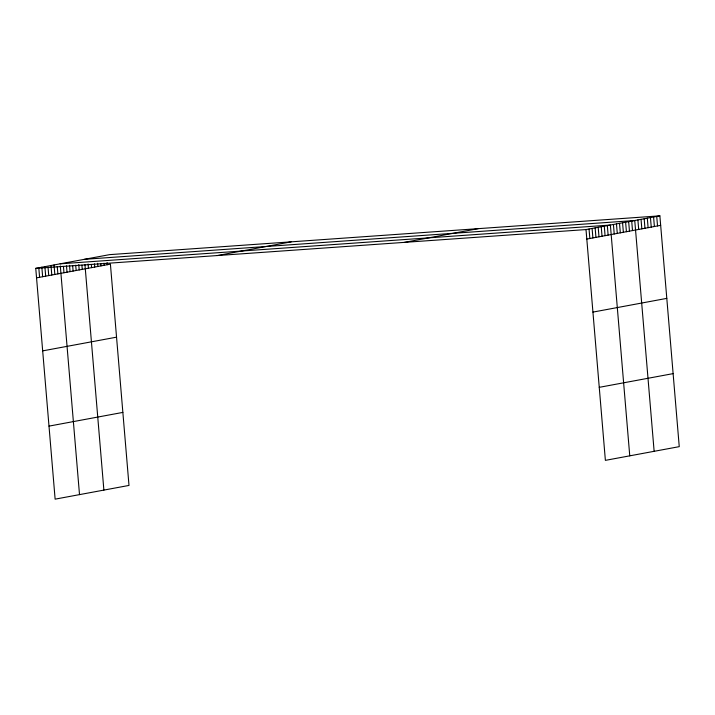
<?xml version="1.0" encoding="UTF-8"?>
<svg xmlns="http://www.w3.org/2000/svg" width="715" height="715" viewBox="0 0 715 715"><rect width="100%" height="100%" fill="white"/><g stroke="black" fill="none" stroke-linecap="round" stroke-linejoin="round"><path stroke-width="1.07" d="M36.545 277.849L110.414 264.139L128.995 485.431L55.127 499.15L35.75 268.348L109.618 254.638L659.874 215.85L679.25 446.652L605.382 460.362L586.005 229.569L659.874 215.85M217.333 255.55L291.202 241.84M404.422 242.367L478.29 228.648M586.8 239.069L660.669 225.35M42.677 350.877L116.545 337.167M592.932 312.098L666.8 298.378M48.995 426.122L122.864 412.403M599.25 387.333L673.119 373.623M84.504 259.304L634.75 220.515L654.136 451.308M60.123 263.826L610.378 225.046L629.754 455.839M35.75 268.348L586.005 229.569M656.727 216.439L657.532 225.931M653.59 217.02L654.386 226.521M650.453 217.601L651.249 227.102M647.316 218.182L648.112 227.683M644.17 218.763L644.966 228.264M641.033 219.353L641.829 228.854M637.896 219.934L638.692 229.435M631.711 221.078L632.507 230.579M628.664 221.65L629.459 231.151M625.616 222.213L626.412 231.714M622.568 222.776L623.364 232.277M619.521 223.348L620.316 232.84M616.473 223.911L617.268 233.412M613.425 224.474L614.221 233.975M607.33 225.609L608.125 235.11M604.282 226.172L605.078 235.673M601.235 226.735L602.03 236.236M598.187 227.307L598.991 236.808M595.139 227.871L595.944 237.371M592.091 228.434L592.896 237.934M589.044 229.006L589.848 238.497M107.098 262.611L107.277 264.72M103.961 263.192L104.14 265.301M100.824 263.772L100.994 265.882M97.589 263.299L97.857 266.472M94.452 263.88L94.72 267.053M91.314 264.47L91.583 267.633M88.088 263.996L88.437 268.214M84.942 264.577L103.881 490.097M81.903 265.14L82.252 269.367M78.766 264.657L79.204 269.93M75.719 265.22L76.156 270.493M72.671 265.783L73.109 271.065M69.534 265.292L70.061 271.629M66.486 265.864L67.022 272.192M63.438 266.427L63.975 272.764M60.301 265.935L79.508 494.619M57.254 266.498L57.879 273.89M54.036 264.961L54.832 274.453M50.988 265.524L51.784 275.025M48.03 267.142L48.736 275.588M44.893 266.65L45.688 276.151M41.845 267.222L42.641 276.723M38.798 267.785L39.593 277.286"/></g></svg>
